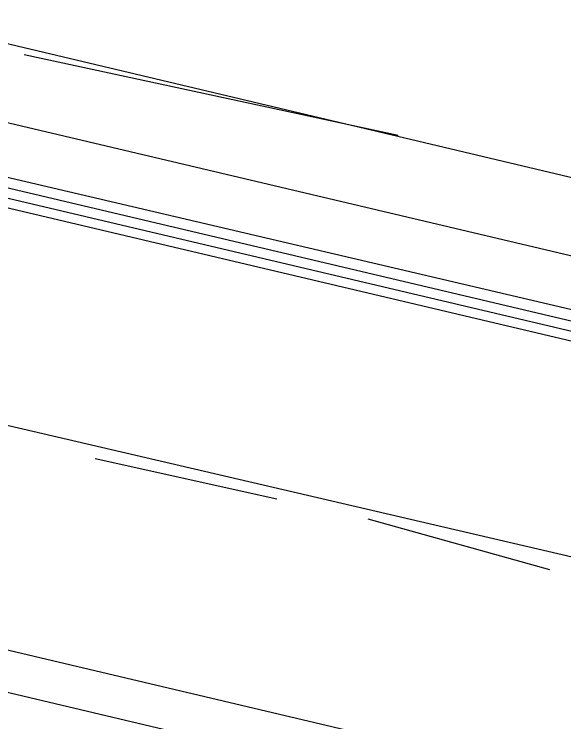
# Model space of a CAD drawing. Header units: feet. Extents: x -84 to 198, y -22 to 181.
# Drawn here: x 94.52 to 95.247, y 28.175 to 29.111 of the extents above; entities that cross this region are included whole.
import ezdxf

# ---------------------------------------------------------------- set-up
doc = ezdxf.new("R2010")
doc.units = ezdxf.units.FT
doc.layers.add('A-LINEA', color=7, linetype='CONTINUOUS')

msp = doc.modelspace()

# ---------------------------------------------------------------- linework, layer by layer
at = {"layer": 'A-LINEA'}
for p, q in [((94.3467, 29.1111), (101.2, 27.4844)), ((94.5333, 29.0578), (95.0267, 28.9511)), ((96.1067, 28.5911), (94.4667, 28.9778)), ((94.6267, 28.5244), (94.8667, 28.4711)), ((94.9867, 28.4444), (95.2267, 28.3778)), ((93.8267, 28.3778), (105.6533, 25.5778)), ((94.1733, 28.3511), (101.0133, 26.7378))]:
    msp.add_line(p, q, dxfattribs=at)
for points in [[(96.0933, 28.5244), (94.3867, 28.9244), (94.3867, 28.9111), (96.08, 28.5111)], [(96.08, 28.4844), (94.3867, 28.8844), (94.3867, 28.8978), (96.08, 28.4978)], [(94.24, 28.6311), (96.0133, 28.2178), (97.5467, 27.8578)]]:
    msp.add_lwpolyline(points, dxfattribs=at)

doc.saveas('drawing.dxf')
